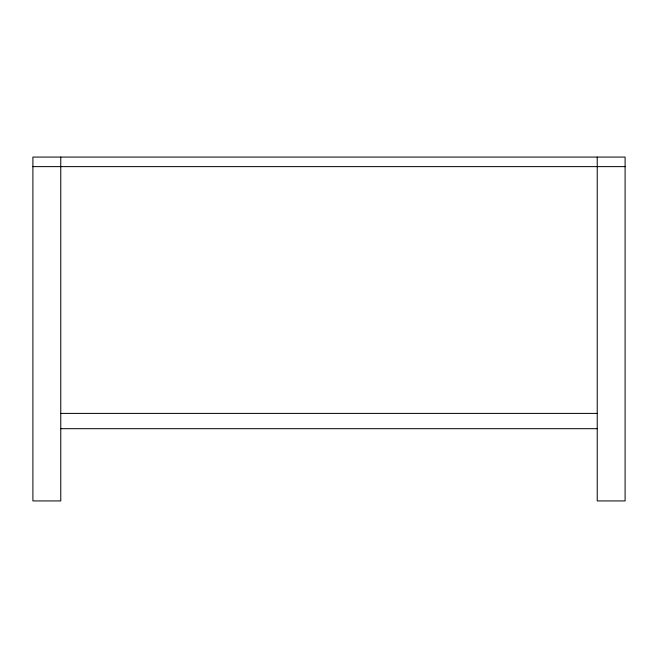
<?xml version="1.0" encoding="UTF-8"?>
<svg xmlns="http://www.w3.org/2000/svg" width="658" height="658" viewBox="0 0 658 658"><rect width="100%" height="100%" fill="white"/><g stroke="black" fill="none" stroke-linecap="round" stroke-linejoin="round"><path stroke-width="0.99" d="M32.9 166.622L625.1 166.622M60.766 413.397L597.234 413.397M60.766 428.679L597.234 428.679M597.234 157.073L597.234 500.927L625.1 500.927L625.1 157.073L32.9 157.073L32.9 500.927L60.766 500.927L60.766 157.073"/></g></svg>
